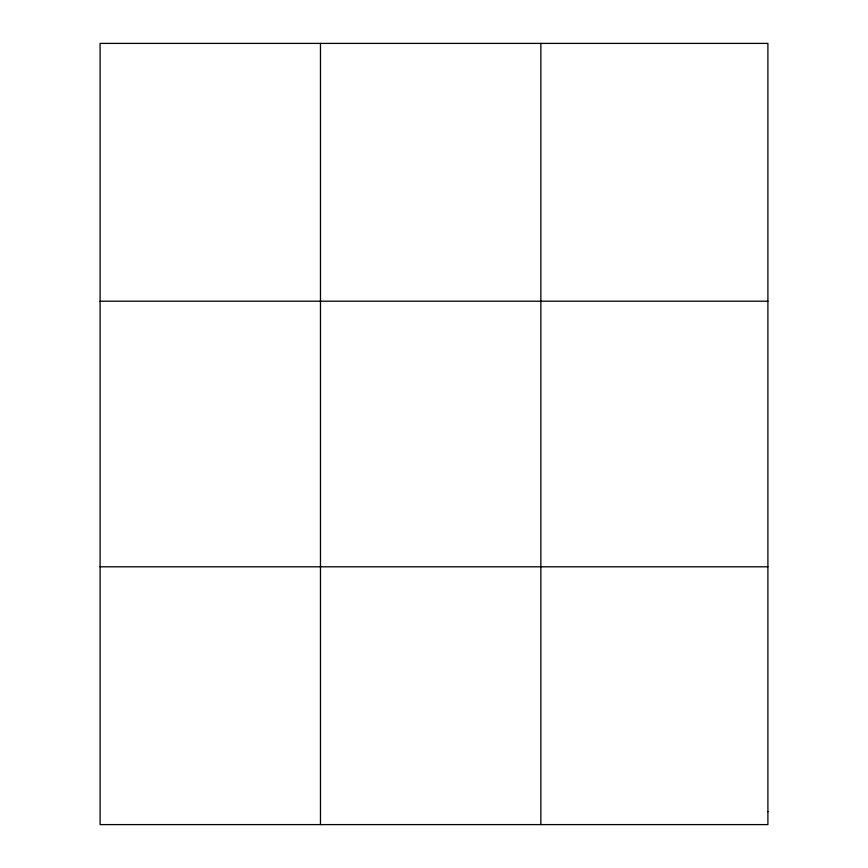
<?xml version="1.0" encoding="UTF-8"?>
<svg xmlns="http://www.w3.org/2000/svg" width="868" height="868" viewBox="0 0 868 868"><rect width="100%" height="100%" fill="white"/><g stroke="black" fill="none" stroke-linecap="round" stroke-linejoin="round"><path stroke-width="1.3" d="M320.466 824.6L320.466 43.4M540.851 824.6L540.851 43.4M100.091 301.196L767.909 301.196M100.091 566.804L767.909 566.804M767.909 811.71L767.909 824.6L100.091 824.6L100.091 43.4L767.909 43.4L767.909 811.71"/></g></svg>
